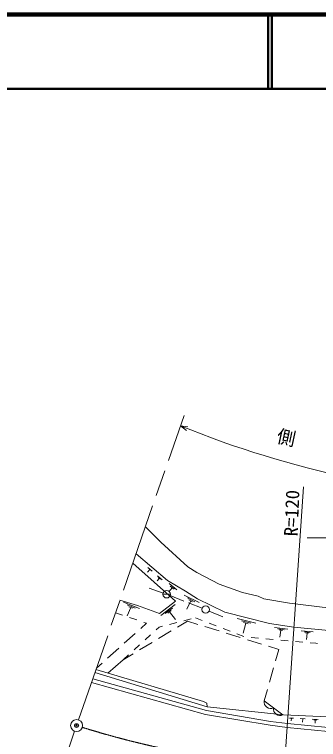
# Model space of a CAD drawing. Units: millimetres, scale not verified. Extents: x 40000 to 680000, y 20000 to 380000.
# Drawn here: x 263548 to 304526, y 282340 to 380000 of the extents above; entities that cross this region are included whole.
import ezdxf
from ezdxf.enums import TextEntityAlignment as Align

# ---------------------------------------------------------------- set-up
doc = ezdxf.new("R2010")
doc.units = ezdxf.units.MM
doc.header["$LTSCALE"] = 1000
doc.header["$PDMODE"] = 32
doc.header["$PDSIZE"] = 500
doc.linetypes.add('CHAIN', pattern=[18.5, 12, -1.5, 3.5, -1.5])
for name, color, linetype, lineweight in [('M-BGD', 7, 'Continuous', 13), ('M-BMK', 2, 'CHAIN', 13), ('M-BMK-SRVR', 3, 'Continuous', 13), ('M-STR-HTXT', 7, 'Continuous', 13), ('M-TTL', 2, 'Continuous', 140), ('M-TTL-LINE', 7, 'Continuous', 50)]:
    doc.layers.add(name, color=color, linetype=linetype, lineweight=lineweight)
doc.layers.add('M-OTRS', color=6, linetype='Continuous')
doc.styles.add('ＭＳ ゴシック', font='')
doc.styles.get('ＭＳ ゴシック').set_extended_font_data('MS Gothic')

msp = doc.modelspace()

# ---------------------------------------------------------------- linework, layer by layer
at = {"layer": 'M-BGD'}
for p, q in [((279499, 306102), (285262, 300964)), ((281799, 305250), (281482, 304870)), ((281514, 305487), (282083, 305012)), ((283064, 304049), (282782, 303711)), ((282818, 304398), (283452, 303869)), ((282906, 304181), (283223, 303917)), ((284798, 302788), (284335, 302234)), ((284394, 303360), (285433, 302492)), ((284538, 303004), (285057, 302571)), ((283583, 302067), (281691, 302713)), ((283556, 301905), (284556, 301905)), ((286397, 301796), (288462, 300786)), ((278254, 300827), (280389, 299975)), ((285262, 300964), (283073, 299291)), ((284522, 301722), (286384, 300992)), ((287295, 301015), (286756, 299914)), ((286846, 301406), (287878, 300901)), ((287037, 301142), (287553, 300889)), ((278731, 300472), (279798, 300045)), ((279208, 300116), (278753, 298978)), ((278941, 300223), (279475, 300010)), ((283290, 299054), (285206, 300524)), ((283867, 299294), (284825, 300029)), ((288855, 300024), (286993, 300754)), ((277172, 299386), (278120, 299070)), ((284205, 299350), (284683, 299717)), ((284444, 299533), (285228, 298512)), ((289782, 299649), (291630, 298883)), ((279069, 298754), (280018, 298438)), ((281346, 297995), (280571, 297299)), ((280967, 298122), (281346, 297995)), ((284446, 297843), (285415, 298088)), ((286875, 298277), (285534, 297477)), ((286384, 298334), (287354, 298579)), ((288250, 297852), (286875, 298277)), ((287930, 298725), (288864, 298366)), ((289797, 298007), (290730, 297648)), ((293559, 298655), (296056, 298015)), ((294141, 298329), (295389, 298008)), ((294722, 298002), (294381, 296670)), ((294410, 298082), (295035, 297922)), ((282635, 297113), (283052, 297490)), ((284676, 296965), (282958, 295940)), ((283052, 297490), (283476, 297597)), ((291116, 296966), (289205, 297557)), ((291664, 297290), (292597, 296931)), ((298607, 297447), (300399, 297186)), ((299038, 297262), (299933, 297132)), ((299244, 297110), (299692, 297045)), ((299468, 297078), (299329, 296122)), ((302184, 296977), (303820, 296822)), ((279827, 296632), (278338, 295296)), ((281151, 295772), (281893, 296442)), ((293982, 296080), (292072, 296670)), ((293530, 296572), (294464, 296213)), ((295445, 296062), (296442, 295975)), ((302583, 296829), (303401, 296752)), ((302777, 296701), (303186, 296662)), ((302981, 296682), (302899, 295809)), ((279667, 294431), (280409, 295102)), ((282099, 295428), (280382, 294403)), ((296848, 295193), (294938, 295784)), ((297438, 295887), (298434, 295800)), ((299430, 295712), (300426, 295625)), ((301422, 295538), (302419, 295450)), ((303415, 295363), (304164, 295297)), ((304164, 295297), (304411, 295283)), ((277594, 294628), (276106, 293292)), ((299179, 294473), (297804, 294898)), ((298745, 292941), (299179, 294473)), ((278183, 293090), (276138, 291271)), ((279523, 293890), (278183, 293090)), ((278183, 293090), (278925, 293761)), ((275362, 292624), (274586, 291928)), ((297928, 290055), (298473, 291979)), ((297222, 287561), (297656, 289093)), ((297222, 287561), (299739, 285661)), ((289524, 286718), (299827, 285652)), ((300596, 285218), (301138, 285195)), ((300867, 285207), (300851, 284845)), ((302071, 285155), (302747, 285126)), ((302409, 285140), (302389, 284689)), ((303673, 285086), (304496, 285050)), ((303874, 284967), (304285, 284949)), ((304080, 284958), (304061, 284520))]:
    msp.add_line(p, q, dxfattribs=at)
for points in [[(281247, 310953), (283279, 308921), (286919, 305619), (288105, 304857), (291153, 303248), (294285, 302147), (296402, 301639), (297164, 301301), (300635, 300708), (306139, 300031), (310372, 299692), (317315, 298845), (319177, 298761), (326289, 297999), (326967, 302063), (342630, 303587)], [(286611, 302321), (284183, 303779), (279927, 307334)], [(317187, 295961), (301219, 297470), (297903, 297954), (291912, 299491), (288237, 301289), (286611, 302321)], [(283073, 299291), (280118, 300370), (277763, 301093)], [(274384, 291344), (289524, 286718), (289492, 287239), (289002, 287480), (274524, 291747)], [(274096, 290514), (289416, 286240), (298068, 284787), (300327, 284497)], [(273923, 290014), (289301, 285724), (297991, 284265), (300288, 283935), (305815, 283425), (317625, 283077), (328988, 282809)], [(299827, 285652), (311634, 285143), (319061, 285096), (327317, 285159)], [(300327, 284497), (305849, 283937), (317635, 283591), (328977, 283475)]]:
    msp.add_lwpolyline(points, dxfattribs=at)
for centre in [(284056, 301905), (289321, 299841)]:
    msp.add_circle(centre, 500, dxfattribs=at)
for centre in [(298075, 287383), (299334, 286433)]:
    msp.add_arc(centre, 872, 168.18233, 297.70472, dxfattribs=at)
at = {"layer": 'M-BMK'}
for p, q in [((272177, 284978), (286396, 325997)), ((258740, 246210), (271653, 283466))]:
    msp.add_line(p, q, dxfattribs=at)
msp.add_arc((309261, 401122), 122720, 252.65666, 265.64058, dxfattribs=at)
at = {"layer": 'M-BMK-SRVR'}
msp.add_line((299932, 278756), (302519, 316378), dxfattribs=at)
msp.add_circle((271915, 284222), 800, dxfattribs=at)
at = {"layer": 'M-OTRS'}
msp.add_point((271915, 284222), dxfattribs=at)
at = {"layer": 'M-STR-HTXT'}
for q in [(286741, 323981), (286928, 324445)]:
    msp.add_line((285907, 324588), q, dxfattribs=at)
msp.add_lwpolyline([(330189, 283196), (323741, 309488), (302991, 309488)], dxfattribs=at)
msp.add_arc((338485, 454792), 140419, 248.01057, 267.5862, dxfattribs=at)
at = {"layer": 'M-TTL'}
msp.add_line((680000, 380000), (40000, 380000), dxfattribs=at)
at = {"layer": 'M-TTL-LINE'}
for p, q in [((297750, 380000), (297750, 370000)), ((298250, 380000), (298250, 370000)), ((40000, 370000), (680000, 370000))]:
    msp.add_line(p, q, dxfattribs=at)

# ---------------------------------------------------------------- texts
at = {"layer": 'M-BMK-SRVR', "style": 'ＭＳ ゴシック'}
msp.add_text('R=120', height=1833, rotation=87.628, dxfattribs=at).set_placement((300787, 309720), align=Align.MIDDLE_LEFT)
at = {"layer": 'M-STR-HTXT', "style": 'ＭＳ ゴシック'}
msp.add_text('側\u3000\u3000溝 L=140.0', height=1833, rotation=347.798, dxfattribs=at).set_placement((308417, 319734), align=Align.BOTTOM_CENTER)

doc.saveas('drawing.dxf')
